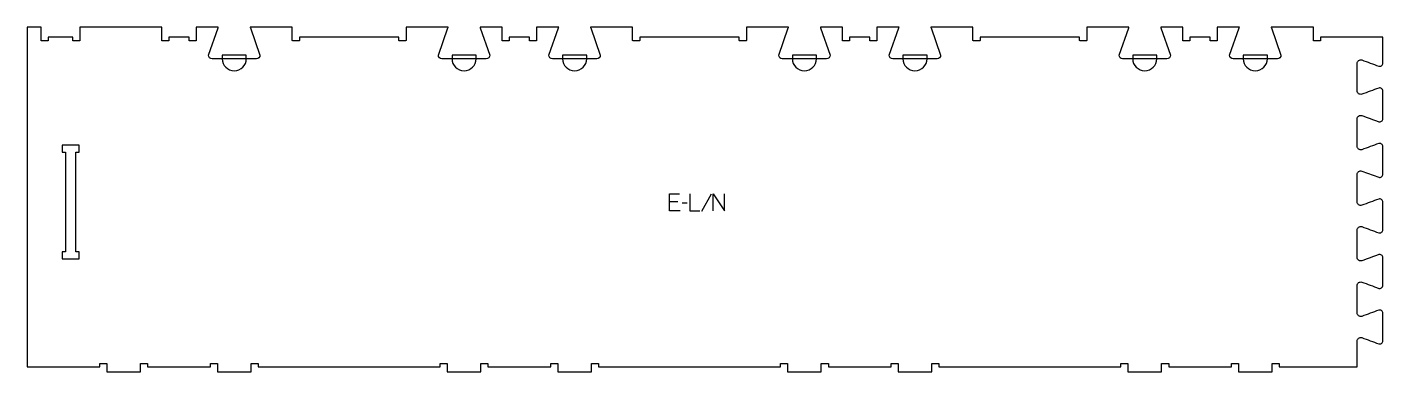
# Model space of a CAD drawing. Extents: x 0 to 2390, y 0 to 608.
import ezdxf

# ---------------------------------------------------------------- set-up
doc = ezdxf.new("R2010")
doc.units = 0
for name, color, linetype in [('1_ANYTOOL_1MMDEEP_LABELS_S', 2, 'CONTINUOUS'), ('3_ANYTOOL_CUTTHROUGH_INSID', 4, 'CONTINUOUS'), ('4_ANYTOOL_CUTTHROUGH_OUTSI', 5, 'CONTINUOUS'), ('5_ANYTOOL_HALF_MILL_9MM_IN', 3, 'CONTINUOUS')]:
    doc.layers.add(name, color=color, linetype=linetype)

msp = doc.modelspace()

# ---------------------------------------------------------------- linework, layer by layer
at = {"layer": '1_ANYTOOL_1MMDEEP_LABELS_S'}
for p, q in [((1205.818407, 313.551335), (1188.632692, 282.779907)), ((1146.932692, 300.094192), (1132.275549, 300.094192)), ((1163.432692, 297.908478), (1154.646978, 297.822764))]:
    msp.add_line(p, q, dxfattribs=at)
for points in [[(1151.218407, 284.022764), (1132.275549, 284.022764), (1132.275549, 314.022764), (1150.104121, 314.022764)], [(1168.575549, 314.022764), (1168.575549, 284.022764), (1185.675549, 284.022764)], [(1209.246978, 284.022764), (1209.246978, 314.022764), (1229.304121, 284.022764), (1229.304121, 314.022764)]]:
    msp.add_lwpolyline(points, dxfattribs=at)
at = {"layer": '3_ANYTOOL_CUTTHROUGH_INSID'}
msp.add_lwpolyline([(67.5, 387.5), (67.5, 212), (61.5, 212), (61.5, 199.5), (92, 199.5), (92, 212), (86, 212), (86, 387.5), (92, 387.5), (92, 400), (61.5, 400), (61.5, 387.5)], close=True, dxfattribs=at)
at = {"layer": '4_ANYTOOL_CUTTHROUGH_OUTSI'}
msp.add_lwpolyline([(237.5, 608.5), (93, 608.5), (93, 584.75, -0.414214), (92.75, 584.5), (80.75, 584.5, -0.414214), (80.5, 584.75), (80.5, 590.5), (37, 590.5), (37, 584.75, -0.414214), (36.75, 584.5), (24.75, 584.5, -0.414214), (24.5, 584.75), (24.5, 608.5), (0, 608.5), (0, 9), (128, 9), (128, 14.75, -0.414214), (128.25, 15), (140.25, 15, -0.414214), (140.5, 14.75), (140.5, 0), (200, 0), (200, 14.75, -0.414214), (200.25, 15), (212.25, 15, -0.414214), (212.5, 14.75), (212.5, 9), (323, 9), (323, 14.75, -0.414214), (323.25, 15), (335.25, 15, -0.414214), (335.5, 14.75), (335.5, 0), (395, 0), (395, 14.75, -0.414214), (395.25, 15), (407.25, 15, -0.414214), (407.5, 14.75), (407.5, 9), (417.75, 9), (717.75, 9), (728, 9), (728, 14.75, -0.414214), (728.25, 15), (740.25, 15, -0.414214), (740.5, 14.75), (740.5, 0), (800, 0), (800, 14.75, -0.414214), (800.25, 15), (812.25, 15, -0.414214), (812.5, 14.75), (812.5, 9), (923, 9), (923, 14.75, -0.414214), (923.25, 15), (935.25, 15, -0.414214), (935.5, 14.75), (935.5, 0), (995, 0), (995, 14.75, -0.414214), (995.25, 15), (1007.25, 15, -0.414214), (1007.5, 14.75), (1007.5, 9), (1328, 9), (1328, 14.75, -0.414214), (1328.25, 15), (1340.25, 15, -0.414214), (1340.5, 14.75), (1340.5, 0), (1400, 0), (1400, 14.75, -0.414214), (1400.25, 15), (1412.25, 15, -0.414214), (1412.5, 14.75), (1412.5, 9), (1523, 9), (1523, 14.75, -0.414214), (1523.25, 15), (1535.25, 15, -0.414214), (1535.5, 14.75), (1535.5, 0), (1595, 0), (1595, 14.75, -0.414214), (1595.25, 15), (1607.25, 15, -0.414214), (1607.5, 14.75), (1607.5, 9), (1928, 9), (1928, 14.75, -0.414214), (1928.25, 15), (1940.25, 15, -0.414214), (1940.5, 14.75), (1940.5, 0), (2000, 0), (2000, 14.75, -0.414214), (2000.25, 15), (2012.25, 15, -0.414214), (2012.5, 14.75), (2012.5, 9), (2123, 9), (2123, 14.75, -0.414214), (2123.25, 15), (2135.25, 15, -0.414214), (2135.5, 14.75), (2135.5, 0), (2195, 0), (2195, 14.75, -0.414214), (2195.25, 15), (2207.25, 15, -0.414214), (2207.5, 14.75), (2207.5, 9), (2344.889, 9), (2344.889, 54.503239, -0.237079), (2347.408184, 59.51757, -0.237079), (2352.934924, 60.489653, -0.015604), (2352.94972, 60.484707, 0.000004), (2382.725705, 49.485176, 0.236338), (2387.795438, 50.384196, 0.237079), (2390.113087, 54.997379), (2390.112632, 103.503464, 0.237079), (2387.794982, 108.11665, 0.237104), (2382.710466, 109.010738, -0.000004), (2352.949579, 98.015688, -0.015611), (2352.934778, 98.010739, -0.237077), (2347.408184, 98.982824, -0.237079), (2344.889, 103.997153), (2344.888544, 152.503238, -0.237079), (2347.407728, 157.51757, -0.237079), (2352.934468, 158.489653, -0.015604), (2352.949264, 158.484706, 0.000004), (2382.725249, 147.485176, 0.236338), (2387.794982, 148.384196, 0.237079), (2390.112632, 152.997379), (2390.112176, 201.503464, 0.237079), (2387.794526, 206.11665, 0.237104), (2382.71001, 207.010738, -0.000004), (2352.949123, 196.015688, -0.015611), (2352.934322, 196.010739, -0.237077), (2347.407728, 196.982824, -0.237079), (2344.888544, 201.997153), (2344.888088, 250.503238, -0.237079), (2347.407273, 255.51757, -0.237079), (2352.934013, 256.489653, -0.015604), (2352.948808, 256.484706, 0.000004), (2382.724793, 245.485176, 0.236338), (2387.794526, 246.384196, 0.237079), (2390.112176, 250.997379), (2390.11172, 299.503464, 0.237079), (2387.79407, 304.11665, 0.237104), (2382.709554, 305.010738, -0.000004), (2352.948668, 294.015688, -0.015611), (2352.933866, 294.010739, -0.237077), (2347.407273, 294.982824, -0.237079), (2344.888088, 299.997153), (2344.887633, 348.503238, -0.237079), (2347.406817, 353.51757, -0.237079), (2352.933557, 354.489653, -0.015604), (2352.948352, 354.484706), (2382.724337, 343.485176, 0.236338), (2387.79407, 344.384196, 0.237079), (2390.11172, 348.997379), (2390.111264, 397.503464, 0.237079), (2387.793615, 402.116649, 0.237104), (2382.709098, 403.010738, -0.000004), (2352.948212, 392.015688, -0.015611), (2352.93341, 392.010739, -0.237077), (2347.406817, 392.982824, -0.237079), (2344.887633, 397.997153), (2344.887177, 446.503238, -0.237079), (2347.406361, 451.51757, -0.237079), (2352.933101, 452.489653, -0.015604), (2352.947896, 452.484706, 0.000004), (2382.723881, 441.485176, 0.236338), (2387.793615, 442.384196, 0.237079), (2390.111264, 446.997379), (2390.110808, 495.503464, 0.237079), (2387.793159, 500.116649, 0.237104), (2382.708642, 501.010738, -0.000004), (2352.947756, 490.015688, -0.015611), (2352.932955, 490.010739, -0.237077), (2347.406361, 490.982824, -0.237079), (2344.887177, 495.997153), (2344.886721, 544.503238, -0.237079), (2347.405905, 549.51757, -0.237079), (2352.932645, 550.489653, -0.015604), (2352.947441, 550.484706, 0.000004), (2382.723426, 539.485176, 0.236338), (2387.793159, 540.384196, 0.237079), (2390.110808, 544.997381), (2390.110808, 590.5), (2280, 590.5), (2280, 584.75, -0.414214), (2279.75, 584.5), (2267.75, 584.5, -0.414214), (2267.5, 584.75), (2267.5, 608.5), (2193.308437, 608.5, 0.061784), (2193.543431, 607.10513), (2210.438965, 558.832588, -0.084368), (2210.453, 558.75, -0.414214), (2204.203, 552.5), (2126.203, 552.5, -0.414214), (2119.953, 558.75, -0.084368), (2119.967035, 558.832588), (2136.866148, 607.116195, 0.0608), (2137.097479, 608.5), (2098, 608.5), (2098, 584.75, -0.414214), (2097.75, 584.5), (2085.75, 584.5, -0.414214), (2085.5, 584.75), (2085.5, 590.5), (2050, 590.5), (2050, 584.75, -0.414214), (2049.75, 584.5), (2037.75, 584.5, -0.414214), (2037.5, 584.75), (2037.5, 608.5), (1998.402437, 608.5, 0.061784), (1998.637431, 607.10513), (2015.532965, 558.832588, -0.084368), (2015.547, 558.75, -0.414214), (2009.297, 552.5), (1931.297, 552.5, -0.414214), (1925.047, 558.75, -0.084368), (1925.061035, 558.832588), (1941.960148, 607.116195, 0.0608), (1942.191479, 608.5), (1868, 608.5), (1868, 584.75, -0.414214), (1867.75, 584.5), (1855.75, 584.5, -0.414214), (1855.5, 584.75), (1855.5, 590.5), (1680, 590.5), (1680, 584.75, -0.414214), (1679.75, 584.5), (1667.75, 584.5, -0.414214), (1667.5, 584.75), (1667.5, 608.5), (1593.308437, 608.5, 0.061784), (1593.543431, 607.10513), (1610.438965, 558.832588, -0.084368), (1610.453, 558.75, -0.414214), (1604.203, 552.5), (1526.203, 552.5, -0.414214), (1519.953, 558.75, -0.084368), (1519.967035, 558.832588), (1536.866148, 607.116195, 0.0608), (1537.097479, 608.5), (1498, 608.5), (1498, 584.75, -0.414214), (1497.75, 584.5), (1485.75, 584.5, -0.414214), (1485.5, 584.75), (1485.5, 590.5), (1450, 590.5), (1450, 584.75, -0.414214), (1449.75, 584.5), (1437.75, 584.5, -0.414214), (1437.5, 584.75), (1437.5, 608.5), (1398.402437, 608.5, 0.061784), (1398.637431, 607.10513), (1415.532965, 558.832588, -0.084368), (1415.547, 558.75, -0.414214), (1409.297, 552.5), (1331.297, 552.5, -0.414214), (1325.047, 558.75, -0.084368), (1325.061035, 558.832588), (1341.960148, 607.116195, 0.0608), (1342.191479, 608.5), (1268, 608.5), (1268, 584.75, -0.414214), (1267.75, 584.5), (1255.75, 584.5, -0.414214), (1255.5, 584.75), (1255.5, 590.5), (1080, 590.5), (1080, 584.75, -0.414214), (1079.75, 584.5), (1067.75, 584.5, -0.414214), (1067.5, 584.75), (1067.5, 608.5), (993.308437, 608.5, 0.061784), (993.543431, 607.10513), (1010.438965, 558.832588, -0.084368), (1010.453, 558.75, -0.414214), (1004.203, 552.5), (926.203, 552.5, -0.414214), (919.953, 558.75, -0.084368), (919.967035, 558.832588), (936.866148, 607.116195, 0.0608), (937.097479, 608.5), (898, 608.5), (898, 584.75, -0.414214), (897.75, 584.5), (885.75, 584.5, -0.414214), (885.5, 584.75), (885.5, 590.5), (850, 590.5), (850, 584.75, -0.414214), (849.75, 584.5), (837.75, 584.5, -0.414214), (837.5, 584.75), (837.5, 608.5), (798.402437, 608.5, 0.061784), (798.637431, 607.10513), (815.532965, 558.832588, -0.084368), (815.547, 558.75, -0.414214), (809.297, 552.5), (731.297, 552.5, -0.414214), (725.047, 558.75, -0.084368), (725.061035, 558.832588), (741.960148, 607.116195, 0.0608), (742.191479, 608.5), (668, 608.5), (668, 584.75, -0.414214), (667.75, 584.5), (655.75, 584.5, -0.414214), (655.5, 584.75), (655.5, 590.5), (480, 590.5), (480, 584.75, -0.414214), (479.75, 584.5), (467.75, 584.5, -0.414214), (467.5, 584.75), (467.5, 608.5), (393.308437, 608.5, 0.061784), (393.543431, 607.10513), (410.438965, 558.832588, -0.084368), (410.453, 558.75, -0.414214), (404.203, 552.5), (326.203, 552.5, -0.414214), (319.953, 558.75, -0.084368), (319.967035, 558.832588), (336.866148, 607.116195, 0.0608), (337.097479, 608.5), (298, 608.5), (298, 584.75, -0.414214), (297.75, 584.5), (285.75, 584.5, -0.414214), (285.5, 584.75), (285.5, 590.5), (250, 590.5), (250, 584.75, -0.414214), (249.75, 584.5), (237.75, 584.5, -0.414214), (237.5, 584.75)], format="xyb", close=True, dxfattribs=at)
at = {"layer": '5_ANYTOOL_HALF_MILL_9MM_IN'}
for points in [[(343.953, 553), (343.953, 552.75, 1), (386.453, 552.75), (386.453, 559), (343.953, 559)], [(749.047, 552.75, 1), (791.547, 552.75), (791.547, 559), (749.047, 559)], [(943.953, 553), (943.953, 552.75, 1), (986.453, 552.75), (986.453, 559), (943.953, 559)], [(1349.047, 552.75, 1), (1391.547, 552.75), (1391.547, 559), (1349.047, 559)], [(1543.953, 553), (1543.953, 552.75, 1), (1586.453, 552.75), (1586.453, 559), (1543.953, 559)], [(1949.047, 552.75, 1), (1991.547, 552.75), (1991.547, 559), (1949.047, 559)], [(2143.953, 553), (2143.953, 552.75, 1), (2186.453, 552.75), (2186.453, 559), (2143.953, 559)]]:
    msp.add_lwpolyline(points, format="xyb", close=True, dxfattribs=at)

doc.saveas('drawing.dxf')
